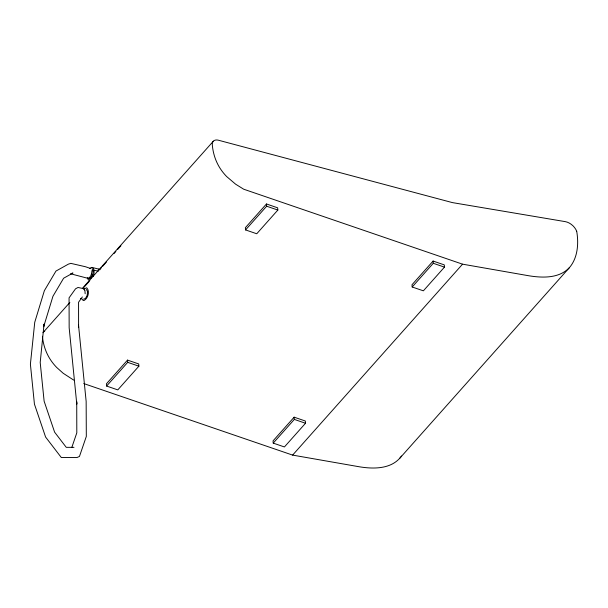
<?xml version="1.0" encoding="UTF-8"?>
<svg xmlns="http://www.w3.org/2000/svg" width="608" height="608" viewBox="0 0 608 608"><rect width="100%" height="100%" fill="white"/><g stroke="black" fill="none" stroke-linecap="round" stroke-linejoin="round"><path stroke-width="0.91" d="M92.18 269.063L93.199 271.001C92.94 273.752 92.439 277.408 89.619 278.745L89.034 278.722M93.168 276.61C94.111 273.805 95.084 269.511 92.264 267.497L91.413 267.429L89.612 268.592M71.759 447.587L76.806 432.843L76.722 401.66L76.79 404.145L69.16 327.773L69.061 297.859L75.544 288.792L78.006 287.47L83.235 288.572L84.892 290.13L85.15 293.732M73.986 447.351L66.264 447.344L54.606 432.151L44.126 401.204L40.204 362.444L44.057 324.094L43.647 326.77L52.942 296.271L63.612 278.228L72.975 273.007L70.543 273.767L87.788 278.297C91.2 277.643 91.686 273.349 91.952 270.575L93.199 271.001M82.354 296.955L78.569 302.244L78.592 327.545L78.516 325.022L86.154 401.432L86.313 436.445L79.458 456.456L76.935 457.558L61.324 457.543L45.592 437.038L34.436 404.13L30.4 364.192L34.747 322.27L44.369 290.67L55.966 271.062L68.415 264.123L70.847 263.37L85.515 266.752L90.972 268.622M83.775 383.572L292.623 455.103L358.074 466.564C372.826 469.186 391.788 469.612 401.523 456.038M399.486 458.576L569.415 267.642C577.828 257.807 578.808 243.519 576.711 231.283M43.426 332.135L69.859 302.434M82.445 288.291L213.355 141.193M83.699 287.607L89.376 281.223M99.469 269.884L101.361 267.756M102.623 266.342L106.408 262.086M113.977 253.582L115.87 251.454M117.762 249.326L120.916 245.784M127.513 360.111L106.415 383.815L106.598 386.05L117.792 389.888L138.89 366.183L138.708 363.941L127.513 360.111L127.695 362.345L106.598 386.05M266.464 203.976L245.366 227.688L245.548 229.923L256.743 233.761L277.841 210.056L277.651 207.814L266.464 203.976L266.646 206.218L245.548 229.923M294.143 417.179L273.045 440.884L273.228 443.118L284.422 446.956L305.52 423.252L305.338 421.01L294.143 417.179L294.325 419.414L273.228 443.118M433.094 261.052L411.996 284.757L412.178 286.991L423.373 290.829L444.471 267.125L444.288 264.883L433.094 261.052L433.276 263.287L412.178 286.991M292.623 455.103L462.551 264.168L528.01 275.629C541.895 277.97 558.889 278.76 569.415 267.642M84.147 288.899L86.731 287.797C90.121 291.156 88.054 298.429 84.018 300.534L83.205 300.474L81.974 299.09M44.749 331.276L44.566 331.337A8.884 5.616 41.7 0 0 42.993 332.675M83.516 299.174L85.5 298.475L87.172 295.336L87.56 291.604L86.427 289.454M87.788 278.297L89.064 278.722L90.896 277.879L89.657 277.453M98.374 269.169L99.963 269.739M89.84 280.356L88.251 279.779L87.294 277.636M80.514 298.406L81.768 298.672M92.264 267.497L99.226 269.238M93.951 270.15L98.306 271.236M462.551 264.168L243.694 189.21L235.585 184.163L226.632 176.533A35.659 22.549 41.7 0 1 221.32 170.141C216.022 162.67 213.005 153.725 212.291 144.628A8.884 5.616 41.7 0 1 214.495 140.395L215.194 140.152A8.679 5.487 41.7 0 1 218.568 140.258L452.398 202.601L565.326 221.646A11.096 7.015 41.7 0 1 576.688 231.283M266.646 206.218L277.841 210.056M433.276 263.287L444.471 267.125M91.405 274.276L92.644 274.702L90.995 277.765L89.756 277.339M127.695 362.345L138.89 366.183M294.325 419.414L305.52 423.252M73.766 380.144L63.217 373.289L56.704 367.475A35.659 22.549 41.7 0 1 51.391 361.076C46.246 353.803 43.214 345.131 42.431 336.27M83.957 288.762L84.611 290.016"/></g></svg>
